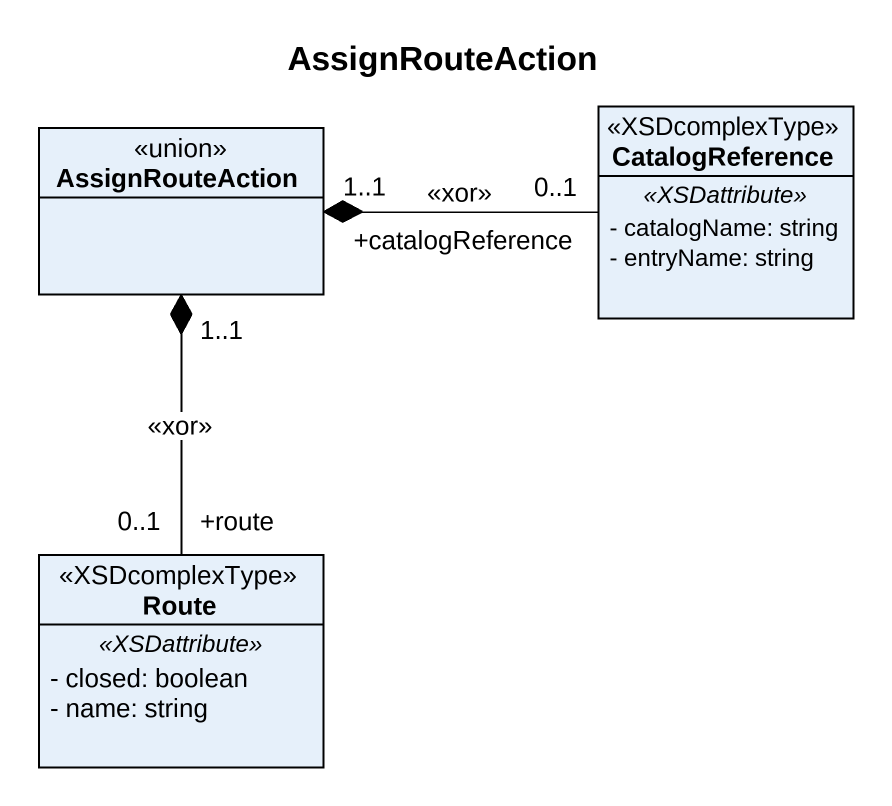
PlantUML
@startuml
title AssignRouteAction
hide circle
hide empty members
skinparam classAttributeIconSize 0
class AssignRouteAction <<union>>
class CatalogReference <<XSDcomplexType>> {
  .. <<XSDattribute>> ..
  - catalogName: string
  - entryName: string
}
class Route <<XSDcomplexType>> {
  .. <<XSDattribute>> ..
  - closed: boolean
  - name: string
}
AssignRouteAction "1..1" *-right- "+catalogReference\n0..1" CatalogReference : <<xor>>
AssignRouteAction "1..1" *-- "+route\n0..1" Route : <<xor>>
@enduml
